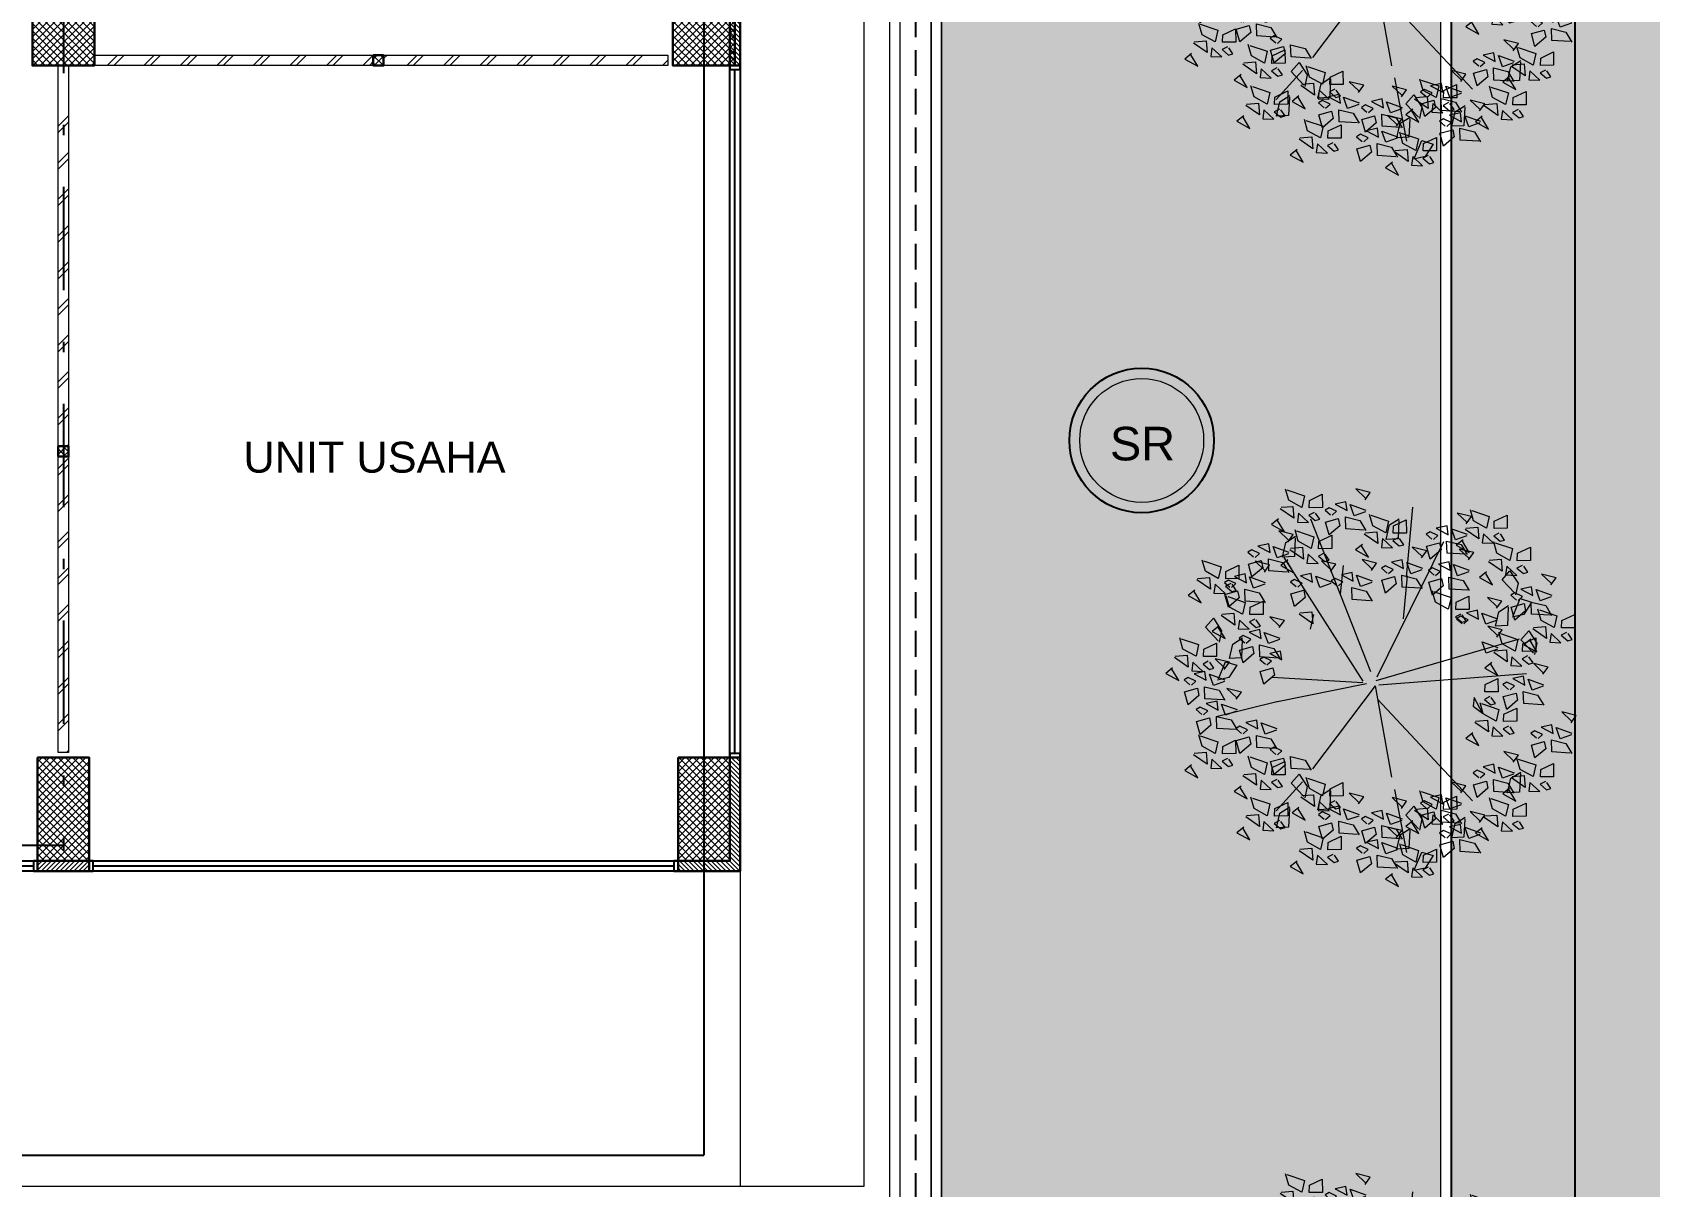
# Model space of a CAD drawing. Header units: inches. Extents: x 0 to 558, y -1 to 295.
# Drawn here: x 373.29 to 388.94, y 173.27 to 184.44 of the extents above; entities that cross this region are included whole.
import ezdxf
from ezdxf.enums import TextEntityAlignment as Align

# ---------------------------------------------------------------- set-up
doc = ezdxf.new("R2010")
doc.units = ezdxf.units.IN
doc.header["$MEASUREMENT"] = 0
doc.linetypes.add('$0$HIDDEN', pattern=[0.375, 0.25, -0.125])
doc.linetypes.add('DASHDOT', pattern=[1, 0.5, -0.25, 0, -0.25])
for name, color, linetype, lineweight in [('ars', 11, 'Continuous', 0), ('ARSIR', 31, 'Continuous', 5), ('ARSIR BETON', 8, 'Continuous', 5), ('DINDING2', 146, 'Continuous', 5), ('KOL', 1, 'Continuous', 30), ('KOLOM', 4, 'Continuous', 9), ('lan', 7, 'Continuous', 15), ('NOT', 7, 'Continuous', 20), ('POHON', 98, 'Continuous', 5), ('RUMPUT', 93, 'Continuous', 0), ('SANITAIR', 15, 'Continuous', 9), ('tem', 5, 'Continuous', 20)]:
    doc.layers.add(name, color=color, linetype=linetype, lineweight=lineweight)
doc.layers.add('as', color=1, linetype='Continuous', plot=False)
doc.layers.add('Kusen', color=30, linetype='Continuous')
doc.layers.add('LANTAI', color=57, linetype='Continuous')
doc.styles.get("Standard").update_dxf_attribs({"font": 'arial.ttf'})
pattern_1 = [(45, (0, -5), (-0.03535534, 0.03535534), []), (135, (0, -5), (-0.03535534, -0.03535534), [])]
pattern_2 = [(86.66969, (37.0798, 226.14725), (-0.5066041, 0.569206), [0.142875, -0.934755]), (41.66969, (37.0798, 226.14725), (-0.5066045, 0.5692064), [0.142875, -0.619125]), (131.66969, (37.0798, 226.14725), (-0.5692064, -0.5066045), [0.142875, -0.619125])]

# ---------------------------------------------------------------- blocks, each defined once
blk = doc.blocks.new('k1')
at = {"layer": 'ars'}
h = blk.add_hatch(dxfattribs=at)
h.set_pattern_fill('_USER', color=256, scale=0.05, angle=45, double=1, pattern_type=0)
h.set_pattern_definition(pattern_1)
h.paths.add_polyline_path([(-0.3, -0.55), (0.3, -0.55), (0.3, 0.55), (-0.3, 0.55)])
at = {"layer": 'KOL'}
blk.add_lwpolyline([(-0.3, -0.55), (0.3, -0.55), (0.3, 0.55), (-0.3, 0.55)], close=True, dxfattribs=at)
blk = doc.blocks.new('k2')
at = {"layer": 'ars'}
h = blk.add_hatch(dxfattribs=at)
h.set_pattern_fill('_USER', color=256, scale=0.05, angle=45, double=1, pattern_type=0)
h.set_pattern_definition(pattern_1)
h.paths.add_polyline_path([(-0.25, -0.5), (0.25, -0.5), (0.25, 0.5), (-0.25, 0.5)])
at = {"layer": 'KOL'}
blk.add_lwpolyline([(-0.25, -0.5), (0.25, -0.5), (0.25, 0.5), (-0.25, 0.5)], close=True, dxfattribs=at)
blk = doc.blocks.new('K 10.10')
at = {"layer": 'ars'}
h = blk.add_hatch(dxfattribs=at)
h.set_pattern_fill('_USER', color=256, scale=0.05, angle=45, double=1, pattern_type=0)
h.set_pattern_definition([(45, (0, 0), (-0.035355339, 0.035355339), []), (135, (0, 0), (-0.035355339, -0.035355339), [])])
h.paths.add_polyline_path([(1560.538, 1380.407), (1560.638, 1380.407), (1560.638, 1380.507), (1560.538, 1380.507)])
at = {"layer": 'KOL'}
blk.add_lwpolyline([(1560.538, 1380.407), (1560.638, 1380.407), (1560.638, 1380.507), (1560.538, 1380.507)], close=True, dxfattribs=at)
blk = doc.blocks.new('DEN-1 BLOK 2')
at = {"layer": 'ars'}
h = blk.add_hatch(dxfattribs=at)
h.set_pattern_fill('ANSI31', color=256, scale=0.25, angle=180, style=0)
h.set_pattern_definition([(315, (87.15, 50.105), (-0.02209709, -0.02209709), [])])
h.paths.add_polyline_path([(87.05, 54.905), (87.15, 54.905), (87.15, 55.905), (87.05, 55.905), (86.55, 55.905), (86.55, 55.805), (87.05, 55.805)])
h.paths.add_polyline_path([(87.05, 50.105), (87.15, 50.105), (87.15, 51.245), (87.05, 51.245)])
h = blk.add_hatch(dxfattribs=at)
h.set_pattern_fill('TEMBOK', color=256, scale=0.25)
h.set_pattern_definition([(45, (74.35, 0.425), (-0.1767767, 0.1767767), []), (45, (74.4125, 0.425), (-0.1767767, 0.1767767), [])])
h.paths.add_polyline_path([(80.9, 50.105), (83.6, 50.105), (83.6, 50.205), (80.9, 50.205)])
h = blk.add_hatch(dxfattribs=at)
h.set_pattern_fill('TEMBOK', color=256, scale=0.25)
h.set_pattern_definition([(45, (77.25, 0.425), (-0.1767767, 0.1767767), []), (45, (77.3125, 0.425), (-0.1767767, 0.1767767), [])])
h.paths.add_polyline_path([(83.7, 50.105), (86.45, 50.105), (86.45, 50.205), (83.7, 50.205)])
h = blk.add_hatch(dxfattribs=at)
h.set_pattern_fill('TEMBOK', color=256, scale=0.25)
h.set_pattern_definition([(45, (6.2, 44.5925), (-0.1767767, 0.1767767), []), (45, (6.2625, 44.5925), (-0.1767767, 0.1767767), [])])
h.paths.add_polyline_path([(80.55, 49.68), (80.65, 49.68), (80.65, 46.417), (80.55, 46.417)])
h = blk.add_hatch(dxfattribs=at)
h.set_pattern_fill('TEMBOK', color=256, scale=0.25)
h.set_pattern_definition([(45, (6.2, 41.63), (-0.1767767, 0.1767767), []), (45, (6.2625, 41.63), (-0.1767767, 0.1767767), [])])
h.paths.add_polyline_path([(80.55, 46.317), (80.65, 46.317), (80.65, 43.455), (80.55, 43.455)])
h = blk.add_hatch(dxfattribs=at)
h.set_pattern_fill('ANSI31', color=256, scale=0.25, angle=180, style=0)
h.set_pattern_definition([(315, (86.8, 0.05), (-0.022097087, -0.022097087), [])])
h.paths.add_polyline_path([(87.15, 43.405), (87.05, 43.405), (87.05, 42.405), (86.55, 42.405), (86.55, 42.305), (87.15, 42.305)])
h = blk.add_hatch(dxfattribs=at)
h.set_pattern_fill('ANSI31', color=256, scale=0.25, angle=180, style=0)
h.set_pattern_definition([(315, (86.8, 0.05), (-0.022097087, -0.022097087), [])])
h.paths.add_polyline_path([(87.15, 43.405), (87.05, 43.405), (87.05, 42.405), (86.55, 42.405), (86.55, 42.305), (87.15, 42.305)])
h = blk.add_hatch(dxfattribs=at)
h.set_pattern_fill('ANSI31', color=256, scale=0.01, style=0)
h.set_pattern_definition([(45, (65.05, 42.305), (-0.02245064, 0.02245064), [])])
h.paths.add_polyline_path([(80.35, 42.305), (80.85, 42.305), (80.85, 42.405), (80.35, 42.405)])
at = {"layer": 'as'}
for p, q in [((86.8, 55.655), (86.8, 39.555)), ((6.2, 42.555), (80.6, 42.555)), ((49.95, 39.555), (86.8, 39.555))]:
    blk.add_line(p, q, dxfattribs=at)
at = {"layer": 'as', "linetype": 'DASHDOT', "ltscale": 2}
blk.add_line((80.6, 55.23), (80.6, 42.505), dxfattribs=at)
at = {"layer": 'as', "linetype": '$0$HIDDEN'}
blk.add_line((88.85, 38.755), (88.85, 55.105), dxfattribs=at)
at = {"layer": 'KOL'}
for points in [[(86.55, 55.905), (87.05, 55.905), (87.15, 55.905), (87.15, 50.105), (87.05, 50.105), (87.05, 55.805), (86.55, 55.805), (86.55, 55.905)], [(87.15, 50.105), (87.05, 50.105)], [(87.15, 50.105), (87.05, 50.105)], [(86.55, 42.305), (87.05, 42.305), (87.15, 42.305), (87.15, 43.405), (87.05, 43.405), (87.05, 42.405), (86.55, 42.405), (86.55, 42.305)], [(86.55, 42.305), (87.05, 42.305), (87.15, 42.305), (87.15, 43.405), (87.05, 43.405), (87.05, 42.405), (86.55, 42.405), (86.55, 42.305)], [(87.15, 43.405), (87.05, 43.405)], [(87.15, 43.405), (87.05, 43.405)]]:
    blk.add_lwpolyline(points, dxfattribs=at)
blk.add_lwpolyline([(80.35, 42.305), (80.85, 42.305), (80.85, 42.405), (80.35, 42.405)], close=True, dxfattribs=at)
at = {"layer": 'Kusen', "color": 4}
blk.add_line((87.1, 43.445), (87.1, 50.065), dxfattribs=at)
blk.add_line((87.1, 43.445), (87.1, 50.065), dxfattribs=at)
at = {"layer": 'Kusen'}
for p, q in [((87.1, 43.405), (87.1, 43.405)), ((87.1, 43.405), (87.1, 43.405)), ((74.69, 42.356), (80.31, 42.356)), ((80.85, 42.356), (80.85, 42.356)), ((80.85, 42.356), (80.85, 42.356)), ((80.89, 42.356), (86.51, 42.356))]:
    blk.add_line(p, q, dxfattribs=at)
for points in [[(87.15, 50.105), (87.15, 43.405), (87.05, 43.405), (87.05, 50.105)], [(87.15, 50.105), (87.15, 43.405), (87.05, 43.405), (87.05, 50.105)], [(80.35, 42.306), (74.65, 42.306), (74.65, 42.406), (80.35, 42.406)], [(86.55, 42.306), (80.85, 42.306), (80.85, 42.406), (86.55, 42.406)]]:
    blk.add_lwpolyline(points, close=True, dxfattribs=at)
for points in [[(87.05, 50.065), (87.15, 50.065), (87.15, 50.105), (87.05, 50.105), (87.05, 50.065)], [(87.05, 50.065), (87.15, 50.065), (87.15, 50.105), (87.05, 50.105), (87.05, 50.065)], [(87.05, 43.405), (87.15, 43.405), (87.15, 43.445), (87.05, 43.445), (87.05, 43.405)], [(87.05, 43.405), (87.15, 43.405), (87.15, 43.445), (87.05, 43.445), (87.05, 43.405)], [(80.31, 42.406), (80.31, 42.306), (80.35, 42.306), (80.35, 42.406), (80.31, 42.406)], [(80.85, 42.406), (80.85, 42.306), (80.89, 42.306), (80.89, 42.406), (80.85, 42.406)], [(86.51, 42.406), (86.51, 42.306), (86.55, 42.306), (86.55, 42.406), (86.51, 42.406)]]:
    blk.add_lwpolyline(points, dxfattribs=at)
at = {"layer": 'lan'}
for p, q in [((88.35, 39.255), (88.35, 55.105)), ((87.15, 42.305), (87.15, 39.255)), ((50.1, 39.255), (88.35, 39.255))]:
    blk.add_line(p, q, dxfattribs=at)
at = {"layer": 'SANITAIR'}
for p, q in [((88.6, 39.005), (88.6, 55.105)), ((88.7, 38.905), (88.7, 55.105)), ((89, 38.605), (89, 55.105)), ((89.1, 38.505), (89.1, 55.105))]:
    blk.add_line(p, q, dxfattribs=at)
at = {"layer": 'tem', "ltscale": 2}
for points in [[(80.55, 50.105), (80.65, 50.105), (80.65, 46.417), (80.55, 46.417)], [(80.55, 46.317), (80.65, 46.317), (80.65, 43.455), (80.55, 43.455)]]:
    blk.add_lwpolyline(points, close=True, dxfattribs=at)
at = {"layer": 'tem'}
for points in [[(80.9, 50.105), (80.9, 50.205), (83.6, 50.205), (83.6, 50.105)], [(83.7, 50.105), (83.7, 50.205), (86.45, 50.205), (86.45, 50.105)]]:
    blk.add_lwpolyline(points, close=True, dxfattribs=at)
at = {"layer": 'KOL', "xscale": -1, "rotation": 180}
for name, p in [('k1', (80.6, 50.655)), ('k1', (86.8, 50.655)), ('k2', (80.6, 42.905)), ('k2', (86.8, 42.905))]:
    blk.add_blockref(name, p, dxfattribs=at)
at = {"layer": 'KOLOM', "extrusion": (0, 0, -1), "xscale": -1, "zscale": -1}
for p, rotation in [((-1644.238, 1430.612), 180), ((1479.988, -1334.089), 359.9999999999999)]:
    blk.add_blockref('K 10.10', p, dxfattribs=dict(at, rotation=rotation))
at = {"layer": 'NOT', "insert": (82.265, 46.463), "char_height": 0.3, "attachment_point": 1}
blk.add_mtext_dynamic_manual_height_columns('\\pi0.077964;UNIT USAHA', width=2.66173, gutter_width=1, heights=[0], dxfattribs=at)
blk = doc.blocks.new('NOT. SR')
for radius in [0.7, 0.6]:
    blk.add_circle((0, 0), radius)
blk.add_text('SR', height=0.3251).set_placement((0.008, -0.193), align=Align.CENTER)
blk = doc.blocks.new('rrety')
for p, q in [((497.8248, 232.6161), (497.8335, 232.64)), ((497.8335, 232.64), (497.8515, 232.6484)), ((497.8506, 232.6457), (497.8452, 232.6146)), ((497.8452, 232.6146), (497.8248, 232.6161)), ((497.8677, 232.6134), (497.8875, 232.619)), ((497.8733, 232.5824), (497.8677, 232.6134)), ((497.8875, 232.619), (497.8874, 232.5936)), ((498.0767, 232.6219), (498.0965, 232.6275)), ((498.0822, 232.5908), (498.0767, 232.6219)), ((498.0965, 232.6275), (498.0964, 232.6021)), ((497.7802, 232.574), (497.8, 232.5795)), ((497.8, 232.5795), (497.7999, 232.5541)), ((497.8574, 232.5587), (497.8572, 232.5786)), ((497.8592, 232.5767), (497.8853, 232.5589)), ((497.8874, 232.5936), (497.8733, 232.5795)), ((498.0146, 232.5768), (498.0343, 232.5823)), ((498.0201, 232.5457), (498.0146, 232.5768)), ((498.0343, 232.5823), (498.0342, 232.5569)), ((498.0964, 232.6021), (498.0822, 232.588)), ((497.7857, 232.5429), (497.7802, 232.574)), ((497.7999, 232.5541), (497.7857, 232.54)), ((497.8755, 232.5409), (497.8574, 232.5587)), ((497.8853, 232.5589), (497.8755, 232.5409)), ((498.0342, 232.5569), (498.0201, 232.5429)), ((498.0607, 232.5474), (498.0605, 232.5674)), ((498.0788, 232.5296), (498.0607, 232.5474)), ((498.0625, 232.5654), (498.0886, 232.5477)), ((498.0886, 232.5477), (498.0788, 232.5296)), ((497.704, 232.4781), (497.7237, 232.4836)), ((497.7095, 232.447), (497.704, 232.4781)), ((497.7237, 232.4836), (497.7236, 232.4582)), ((497.7236, 232.4582), (497.7095, 232.4442)), ((498.2229, 232.3707), (498.2316, 232.3946)), ((498.2316, 232.3946), (498.2497, 232.403)), ((498.2487, 232.4004), (498.2434, 232.3693)), ((498.2179, 232.3568), (498.2376, 232.3624)), ((498.2234, 232.3257), (498.2179, 232.3568)), ((498.2434, 232.3693), (498.2229, 232.3707)), ((498.2376, 232.3624), (498.2375, 232.337)), ((498.2375, 232.337), (498.2234, 232.3229)), ((498.2611, 232.319), (498.2609, 232.3389)), ((498.263, 232.337), (498.2891, 232.3192)), ((498.2793, 232.3012), (498.2611, 232.319)), ((498.2891, 232.3192), (498.2793, 232.3012)), ((498.1134, 232.2834), (498.1133, 232.258)), ((497.7303, 232.2231), (497.7301, 232.243)), ((497.7484, 232.2053), (497.7303, 232.2231)), ((497.7321, 232.2411), (497.7582, 232.2233)), ((497.7582, 232.2233), (497.7484, 232.2053)), ((497.7629, 232.1803), (497.7809, 232.1887)), ((497.7859, 232.2045), (497.8056, 232.2101)), ((497.7914, 232.1734), (497.7859, 232.2045)), ((497.8056, 232.2101), (497.8055, 232.1847)), ((497.7542, 232.1564), (497.7629, 232.1803)), ((497.78, 232.1861), (497.7747, 232.1549)), ((497.8055, 232.1847), (497.7914, 232.1706)), ((498.1671, 232.1678), (498.1868, 232.1734)), ((498.1726, 232.1368), (498.1671, 232.1678)), ((498.1868, 232.1734), (498.1867, 232.148)), ((497.7747, 232.1549), (497.7542, 232.1564)), ((497.7839, 232.13), (497.7837, 232.15)), ((497.7858, 232.148), (497.8119, 232.1303)), ((498.1867, 232.148), (498.1726, 232.1339)), ((497.8021, 232.1122), (497.7839, 232.13)), ((497.8119, 232.1303), (497.8021, 232.1122)), ((498.0005, 232.1002), (498.0202, 232.1057)), ((498.0202, 232.1057), (498.0201, 232.0803)), ((498.006, 232.0691), (498.0005, 232.1002)), ((498.0201, 232.0803), (498.006, 232.0663))]:
    blk.add_line(p, q)
for points in [[(498.0497, 232.6755), (498.0591, 232.6874), (498.0347, 232.6946), (498.0505, 232.6782)], [(497.8543, 232.6442), (497.8529, 232.6594), (497.8343, 232.6561), (497.8543, 232.6442)], [(497.8859, 232.6614), (497.8953, 232.6733), (497.8709, 232.6805), (497.8867, 232.6641)], [(497.9248, 232.6527), (497.9394, 232.672), (497.9502, 232.652), (497.9301, 232.6412), (497.9248, 232.6527)], [(497.9924, 232.6512), (498.0003, 232.6577), (497.9875, 232.6645), (497.9805, 232.6606), (497.9897, 232.652)], [(498.0181, 232.6583), (498.0167, 232.6735), (497.998, 232.6702), (498.0181, 232.6583)], [(498.0495, 232.6549), (498.03, 232.6489), (498.024, 232.6684), (498.0503, 232.6576)], [(498.1513, 232.6388), (498.1607, 232.6507), (498.1364, 232.6579), (498.1521, 232.6415)], [(497.8409, 232.6188), (497.8218, 232.6039), (497.8165, 232.626), (497.8387, 232.6312), (497.8409, 232.6188)], [(497.8287, 232.6371), (497.8365, 232.6436), (497.8237, 232.6504), (497.8167, 232.6465), (497.826, 232.6379)], [(497.8823, 232.6095), (497.8509, 232.6129), (497.8511, 232.6334), (497.8755, 232.6262), (497.885, 232.6087)], [(497.8857, 232.6408), (497.8663, 232.6348), (497.8602, 232.6543), (497.8865, 232.6435)], [(497.8824, 232.651), (497.9136, 232.6558), (497.9187, 232.6359), (497.8933, 232.6366), (497.8796, 232.6511)], [(497.8872, 232.6198), (497.9044, 232.6306), (497.9153, 232.6134), (497.8871, 232.617)], [(497.9414, 232.6381), (497.9355, 232.6298), (497.9495, 232.6266), (497.9553, 232.6321), (497.9442, 232.638)], [(498.0047, 232.6329), (497.9855, 232.618), (497.9803, 232.6401), (498.0025, 232.6453), (498.0047, 232.6329)], [(498.0461, 232.6236), (498.0147, 232.627), (498.0149, 232.6475), (498.0393, 232.6403), (498.0488, 232.6228)], [(498.1198, 232.6217), (498.1183, 232.6368), (498.0997, 232.6335), (498.1198, 232.6217)], [(498.1511, 232.6183), (498.1317, 232.6123), (498.1257, 232.6317), (498.1519, 232.621)], [(497.7921, 232.5963), (497.8067, 232.6156), (497.8175, 232.5956), (497.7974, 232.5848), (497.7921, 232.5963)], [(497.9135, 232.52), (497.8706, 232.621)], [(497.8852, 232.6002), (497.9164, 232.605), (497.9215, 232.5851), (497.8961, 232.5858), (497.8824, 232.6003)], [(497.9184, 232.6246), (497.9237, 232.6104), (497.9408, 232.6184), (497.9184, 232.6246)], [(497.9276, 232.6019), (497.9423, 232.6212), (497.953, 232.6012), (497.933, 232.5905), (497.9276, 232.6019)], [(497.9586, 232.6087), (497.9898, 232.6135), (497.9949, 232.5936), (497.9695, 232.5943), (497.9558, 232.6088)], [(498.001, 232.6104), (498.0157, 232.6297), (498.0264, 232.6097), (498.0064, 232.5989), (498.001, 232.6104)], [(498.0666, 232.5852), (498.076, 232.5971), (498.0517, 232.6044), (498.0674, 232.5879)], [(498.1063, 232.5962), (498.0872, 232.5813), (498.082, 232.6035), (498.1041, 232.6087), (498.1063, 232.5962)], [(498.0941, 232.6146), (498.1019, 232.6211), (498.0892, 232.6278), (498.0822, 232.624), (498.0914, 232.6154)], [(498.1477, 232.5869), (498.1164, 232.5903), (498.1165, 232.6109), (498.1409, 232.6037), (498.1505, 232.5861)], [(497.7497, 232.5946), (497.7809, 232.5994), (497.786, 232.5795), (497.7606, 232.5802), (497.7468, 232.5947)], [(497.8086, 232.5817), (497.8028, 232.5734), (497.8168, 232.5702), (497.8226, 232.5757), (497.8115, 232.5816)], [(497.8718, 232.5655), (497.8812, 232.5774), (497.8568, 232.5846), (497.8726, 232.5682)], [(497.8923, 232.5999), (497.8863, 232.586), (497.9117, 232.5853), (497.8922, 232.5971)], [(497.89, 232.5691), (497.9073, 232.5799), (497.9181, 232.5627), (497.8899, 232.5662)], [(497.9442, 232.5873), (497.9383, 232.579), (497.9523, 232.5758), (497.9581, 232.5813), (497.947, 232.5873)], [(497.9634, 232.5775), (497.9807, 232.5883), (497.9915, 232.5711), (497.9634, 232.5747)], [(497.9946, 232.5823), (497.9999, 232.5681), (498.0171, 232.5761), (497.9946, 232.5823)], [(498.0176, 232.5958), (498.0117, 232.5875), (498.0258, 232.5843), (498.0316, 232.5898), (498.0204, 232.5957)], [(498.035, 232.5681), (498.0336, 232.5832), (498.015, 232.5799), (498.035, 232.5681)], [(498.0664, 232.5647), (498.047, 232.5587), (498.0409, 232.5781), (498.0672, 232.5674)], [(498.0699, 232.5414), (498.1036, 232.5996)], [(498.1711, 232.5711), (498.1805, 232.583), (498.1561, 232.5903), (498.1719, 232.5738)], [(497.7216, 232.5343), (497.7202, 232.5494), (497.7016, 232.5461), (497.7216, 232.5343)], [(497.7532, 232.5514), (497.7626, 232.5633), (497.7382, 232.5705), (497.754, 232.5541)], [(497.7545, 232.5634), (497.7717, 232.5742), (497.7826, 232.557), (497.7544, 232.5606)], [(497.7857, 232.5682), (497.7909, 232.554), (497.8081, 232.562), (497.7857, 232.5682)], [(497.792, 232.5523), (497.8232, 232.5571), (497.8283, 232.5372), (497.8029, 232.5379), (497.7892, 232.5523)], [(497.8145, 232.5412), (497.8224, 232.5478), (497.8096, 232.5545), (497.8026, 232.5507), (497.8118, 232.542)], [(497.8402, 232.5484), (497.8388, 232.5635), (497.8201, 232.5602), (497.8402, 232.5484)], [(497.8344, 232.5539), (497.8491, 232.5733), (497.8598, 232.5533), (497.8398, 232.5425), (497.8344, 232.5539)], [(497.8716, 232.5449), (497.8521, 232.5389), (497.8461, 232.5584), (497.8724, 232.5477)], [(497.8951, 232.5492), (497.8891, 232.5352), (497.9145, 232.5345), (497.8951, 232.5463)], [(497.9212, 232.5739), (497.9265, 232.5596), (497.9436, 232.5676), (497.9212, 232.5739)], [(497.9685, 232.5576), (497.9625, 232.5437), (497.9879, 232.543), (497.9685, 232.5548)], [(498.0216, 232.5427), (498.0025, 232.5277), (497.9973, 232.5499), (498.0194, 232.5551), (498.0216, 232.5427)], [(498.0094, 232.561), (498.0172, 232.5675), (498.0045, 232.5742), (497.9974, 232.5704), (498.0067, 232.5618)], [(498.063, 232.5333), (498.0317, 232.5367), (498.0318, 232.5573), (498.0562, 232.5501), (498.0657, 232.5325)], [(498.1139, 232.5469), (498.1217, 232.5534), (498.1089, 232.5601), (498.1019, 232.5563), (498.1111, 232.5477)], [(498.1395, 232.554), (498.1381, 232.5691), (498.1195, 232.5658), (498.1395, 232.554)], [(498.1709, 232.5506), (498.1515, 232.5446), (498.1454, 232.564), (498.1717, 232.5533)], [(498.2299, 232.5371), (498.2285, 232.5522), (498.2098, 232.5489), (498.2299, 232.5371)], [(498.2613, 232.5337), (498.2418, 232.5277), (498.2358, 232.5471), (498.2621, 232.5364)], [(498.2614, 232.5542), (498.2709, 232.5661), (498.2465, 232.5733), (498.2622, 232.5569)], [(497.7082, 232.5088), (497.6891, 232.4939), (497.6838, 232.516), (497.706, 232.5212), (497.7082, 232.5088)], [(497.6959, 232.5271), (497.7038, 232.5337), (497.691, 232.5404), (497.684, 232.5366), (497.6932, 232.5279)], [(497.7496, 232.4995), (497.7182, 232.5029), (497.7184, 232.5234), (497.7428, 232.5162), (497.7523, 232.4987)], [(497.753, 232.5308), (497.7335, 232.5248), (497.7275, 232.5443), (497.7538, 232.5336)], [(497.7596, 232.5435), (497.7536, 232.5296), (497.779, 232.5289), (497.7595, 232.5407)], [(497.7968, 232.5211), (497.8141, 232.5319), (497.8249, 232.5147), (497.7968, 232.5183)], [(497.8268, 232.5229), (497.8076, 232.508), (497.8024, 232.5301), (497.8246, 232.5353), (497.8268, 232.5229)], [(497.828, 232.5259), (497.8333, 232.5117), (497.8505, 232.5197), (497.828, 232.5259)], [(497.8682, 232.5136), (497.8368, 232.517), (497.837, 232.5375), (497.8614, 232.5303), (497.8709, 232.5128)], [(497.851, 232.5394), (497.8451, 232.5311), (497.8592, 232.5279), (497.865, 232.5334), (497.8538, 232.5393)], [(498.0631, 232.5184), (498.0943, 232.5232), (498.0994, 232.5033), (498.074, 232.504), (498.0603, 232.5185)], [(498.1261, 232.5286), (498.107, 232.5136), (498.1017, 232.5358), (498.1239, 232.541), (498.1261, 232.5286)], [(498.1055, 232.5201), (498.1202, 232.5395), (498.1309, 232.5194), (498.1109, 232.5087), (498.1055, 232.5201)], [(498.1675, 232.5192), (498.1361, 232.5226), (498.1363, 232.5432), (498.1607, 232.536), (498.1702, 232.5184)], [(498.2165, 232.5116), (498.1973, 232.4967), (498.1921, 232.5188), (498.2142, 232.5241), (498.2165, 232.5116)], [(498.2042, 232.53), (498.212, 232.5365), (498.1993, 232.5432), (498.1923, 232.5394), (498.2015, 232.5308)], [(498.2579, 232.5023), (498.2265, 232.5057), (498.2267, 232.5263), (498.251, 232.519), (498.2606, 232.5015)], [(497.7221, 232.4752), (497.7315, 232.4872), (497.7072, 232.4944), (497.7229, 232.4779)], [(497.7582, 232.4834), (497.7728, 232.5028), (497.7836, 232.4828), (497.7635, 232.472), (497.7582, 232.4834)], [(497.9754, 232.3753), (497.7793, 232.51)], [(497.8019, 232.5012), (497.7959, 232.4873), (497.8213, 232.4866), (497.8019, 232.4984)], [(497.9846, 232.3539), (497.9233, 232.5008)], [(497.9846, 232.3539), (498.0582, 232.5161)], [(498.1221, 232.5056), (498.1162, 232.4972), (498.1302, 232.494), (498.136, 232.4995), (498.1249, 232.5055)], [(498.128, 232.4959), (498.1592, 232.5007), (498.1644, 232.4808), (498.139, 232.4815), (498.1252, 232.4959)], [(498.1705, 232.4975), (498.1851, 232.5169), (498.1959, 232.4969), (498.1758, 232.4861), (498.1705, 232.4975)], [(498.2439, 232.4806), (498.2585, 232.5), (498.2693, 232.4799), (498.2492, 232.4692), (498.2439, 232.4806)], [(497.6649, 232.451), (497.6727, 232.4575), (497.66, 232.4642), (497.653, 232.4604), (497.6622, 232.4518)], [(497.6906, 232.4581), (497.6891, 232.4732), (497.6705, 232.4699), (497.6906, 232.4581)], [(497.7219, 232.4547), (497.7025, 232.4487), (497.6965, 232.4681), (497.7227, 232.4574)], [(497.7158, 232.4818), (497.747, 232.4866), (497.7521, 232.4667), (497.7267, 232.4674), (497.713, 232.4818)], [(497.7748, 232.4689), (497.7689, 232.4606), (497.7829, 232.4574), (497.7887, 232.4629), (497.7776, 232.4688)], [(498.1329, 232.4647), (498.1501, 232.4755), (498.1609, 232.4583), (498.1328, 232.4619)], [(498.1403, 232.4159), (498.2384, 232.4649)], [(498.1641, 232.4695), (498.1693, 232.4553), (498.1865, 232.4633), (498.1641, 232.4695)], [(498.187, 232.483), (498.1811, 232.4747), (498.1952, 232.4715), (498.201, 232.477), (498.1898, 232.4829)], [(498.2015, 232.4789), (498.2327, 232.4837), (498.2378, 232.4639), (498.2124, 232.4645), (498.1986, 232.479)], [(498.2604, 232.4661), (498.2546, 232.4578), (498.2686, 232.4546), (498.2744, 232.4601), (498.2633, 232.466)], [(497.6771, 232.4327), (497.658, 232.4177), (497.6528, 232.4399), (497.6749, 232.4451), (497.6771, 232.4327)], [(497.7185, 232.4234), (497.6872, 232.4268), (497.6873, 232.4473), (497.7117, 232.4401), (497.7213, 232.4226)], [(497.7206, 232.4506), (497.7378, 232.4614), (497.7487, 232.4442), (497.7205, 232.4478)], [(497.7518, 232.4554), (497.7571, 232.4412), (497.7742, 232.4492), (497.7518, 232.4554)], [(498.2063, 232.4478), (498.2235, 232.4586), (498.2343, 232.4414), (498.2062, 232.445)], [(498.2325, 232.4338), (498.2637, 232.4386), (498.2688, 232.4187), (498.2434, 232.4194), (498.2297, 232.4339)], [(498.2375, 232.4526), (498.2427, 232.4383), (498.2599, 232.4463), (498.2375, 232.4526)], [(498.2749, 232.4355), (498.2896, 232.4549), (498.3003, 232.4348), (498.2803, 232.4241), (498.2749, 232.4355)], [(497.6763, 232.396), (497.691, 232.4154), (497.7017, 232.3953), (497.6817, 232.3846), (497.6763, 232.396)], [(497.7257, 232.4307), (497.7197, 232.4168), (497.7451, 232.4161), (497.7256, 232.4279)], [(497.804, 232.3963), (497.8134, 232.4082), (497.7891, 232.4154), (497.8048, 232.399)], [(497.9999, 232.3539), (498.144, 232.4182)], [(498.2114, 232.4279), (498.2054, 232.414), (498.2308, 232.4133), (498.2113, 232.4251)], [(498.2373, 232.4027), (498.2546, 232.4135), (498.2654, 232.3963), (498.2373, 232.3998)], [(498.2915, 232.4209), (498.2856, 232.4126), (498.2997, 232.4094), (498.3055, 232.4149), (498.2943, 232.4209)], [(498.3292, 232.3991), (498.3386, 232.411), (498.3143, 232.4182), (498.33, 232.4018)], [(497.6339, 232.3943), (497.6651, 232.3991), (497.6702, 232.3793), (497.6448, 232.3799), (497.6311, 232.3944)], [(497.6929, 232.3815), (497.687, 232.3732), (497.701, 232.37), (497.7068, 232.3754), (497.6957, 232.3814)], [(497.7468, 232.372), (497.7546, 232.3785), (497.7419, 232.3853), (497.7348, 232.3814), (497.7441, 232.3728)], [(497.7724, 232.3791), (497.771, 232.3943), (497.7524, 232.391), (497.7724, 232.3791)], [(497.8038, 232.3757), (497.7844, 232.3697), (497.7783, 232.3892), (497.8046, 232.3784)], [(498.1563, 232.3735), (498.171, 232.3928), (498.1817, 232.3728), (498.1617, 232.362), (498.1563, 232.3735)], [(498.2424, 232.3828), (498.2364, 232.3688), (498.2618, 232.3681), (498.2424, 232.38)], [(498.272, 232.3749), (498.2798, 232.3814), (498.2671, 232.3881), (498.26, 232.3843), (498.2693, 232.3757)], [(498.2685, 232.4075), (498.2738, 232.3932), (498.291, 232.4012), (498.2685, 232.4075)], [(498.2976, 232.382), (498.2962, 232.3971), (498.2776, 232.3938), (498.2976, 232.382)], [(498.329, 232.3786), (498.3096, 232.3725), (498.3036, 232.392), (498.3298, 232.3813)], [(497.6387, 232.3632), (497.6559, 232.374), (497.6668, 232.3568), (497.6386, 232.3604)], [(497.6699, 232.368), (497.6752, 232.3537), (497.6923, 232.3617), (497.6699, 232.368)], [(497.759, 232.3537), (497.7399, 232.3388), (497.7347, 232.3609), (497.7568, 232.3661), (497.759, 232.3537)], [(497.8004, 232.3444), (497.769, 232.3478), (497.7692, 232.3683), (497.7936, 232.3611), (497.8031, 232.3436)], [(497.8148, 232.3368), (497.8134, 232.352), (497.7949, 232.3598), (497.8148, 232.3368)], [(498.0061, 232.3539), (498.1593, 232.3784)], [(498.1729, 232.3589), (498.167, 232.3506), (498.1811, 232.3474), (498.1869, 232.3529), (498.1757, 232.3588)], [(498.1987, 232.3453), (498.2133, 232.3646), (498.2241, 232.3446), (498.204, 232.3338), (498.1987, 232.3453)], [(498.2842, 232.3565), (498.2651, 232.3416), (498.2599, 232.3637), (498.282, 232.3689), (498.2842, 232.3565)], [(498.3256, 232.3472), (498.2943, 232.3506), (498.2944, 232.3711), (498.3188, 232.3639), (498.3283, 232.3464)], [(497.6438, 232.3433), (497.6378, 232.3293), (497.6632, 232.3287), (497.6437, 232.3405)], [(497.6988, 232.3238), (497.73, 232.3286), (497.7352, 232.3088), (497.7098, 232.3094), (497.696, 232.3239)], [(497.9785, 232.3508), (497.7363, 232.2773)], [(497.7413, 232.3255), (497.7559, 232.3449), (497.7667, 232.3248), (497.7466, 232.3141), (497.7413, 232.3255)], [(497.9846, 232.3447), (497.7609, 232.2222)], [(497.7891, 232.3297), (497.7969, 232.3362), (497.7842, 232.3429), (497.7772, 232.3391), (497.7864, 232.3305)], [(497.9846, 232.3386), (497.9233, 232.0875)], [(497.9969, 232.3324), (498.1532, 232.0998)], [(498.0061, 232.3508), (498.1838, 232.1733)], [(498.1499, 232.3454), (498.1552, 232.3312), (498.1724, 232.3392), (498.1499, 232.3454)], [(498.1563, 232.3436), (498.1875, 232.3484), (498.1926, 232.3285), (498.1672, 232.3292), (498.1535, 232.3437)], [(498.2153, 232.3307), (498.2094, 232.3224), (498.2234, 232.3192), (498.2292, 232.3247), (498.2181, 232.3306)], [(498.2671, 232.3117), (498.2765, 232.3236), (498.2521, 232.3308), (498.2679, 232.3144)], [(497.7037, 232.2927), (497.7209, 232.3035), (497.7317, 232.2863), (497.7036, 232.2899)], [(497.7578, 232.311), (497.7519, 232.3027), (497.766, 232.2995), (497.7718, 232.3049), (497.7606, 232.3109)], [(497.8014, 232.3114), (497.7822, 232.2965), (497.777, 232.3186), (497.7992, 232.3238), (497.8014, 232.3114)], [(498.1611, 232.3124), (498.1783, 232.3232), (498.1892, 232.306), (498.161, 232.3096)], [(498.1923, 232.3172), (498.1976, 232.303), (498.2147, 232.311), (498.1923, 232.3172)], [(498.2099, 232.2874), (498.2177, 232.2939), (498.2049, 232.3006), (498.1979, 232.2968), (498.2072, 232.2882)], [(498.2355, 232.2945), (498.2341, 232.3097), (498.2155, 232.3064), (498.2355, 232.2945)], [(498.2669, 232.2911), (498.2475, 232.2851), (498.2414, 232.3046), (498.2677, 232.2938)], [(497.7088, 232.2728), (497.7027, 232.2588), (497.7281, 232.2582), (497.7087, 232.27)], [(497.7349, 232.2975), (497.7401, 232.2832), (497.7573, 232.2912), (497.7349, 232.2975)], [(497.7984, 232.2722), (497.8078, 232.2841), (497.7834, 232.2913), (497.7992, 232.2749)], [(498.137, 232.2601), (498.1176, 232.2541), (498.1115, 232.2735), (498.1378, 232.2628)], [(498.1662, 232.2925), (498.1602, 232.2786), (498.1856, 232.2779), (498.1661, 232.2897)], [(498.2221, 232.2691), (498.203, 232.2542), (498.1977, 232.2763), (498.2199, 232.2815), (498.2221, 232.2691)], [(498.2635, 232.2598), (498.2321, 232.2632), (498.2323, 232.2837), (498.2567, 232.2765), (498.2662, 232.259)], [(498.2439, 232.2578), (498.2585, 232.2772), (498.2693, 232.2571), (498.2492, 232.2464), (498.2439, 232.2578)], [(498.3207, 232.2609), (498.3302, 232.2728), (498.3058, 232.28), (498.3215, 232.2636)], [(497.7411, 232.2479), (497.7489, 232.2545), (497.7362, 232.2612), (497.7292, 232.2574), (497.7384, 232.2487)], [(497.7668, 232.2551), (497.7654, 232.2702), (497.7467, 232.2669), (497.7668, 232.2551)], [(497.7948, 232.2203), (497.7634, 232.2237), (497.7636, 232.2442), (497.788, 232.237), (497.7975, 232.2195)], [(497.7982, 232.2516), (497.7787, 232.2456), (497.7727, 232.2651), (497.799, 232.2544)], [(497.794, 232.2476), (497.8112, 232.2584), (497.8221, 232.2412), (497.7939, 232.2447)], [(498.1338, 232.2324), (498.1484, 232.2518), (498.1592, 232.2318), (498.1391, 232.221), (498.1338, 232.2324)], [(498.2015, 232.2562), (498.2327, 232.261), (498.2378, 232.2411), (498.2124, 232.2418), (498.1986, 232.2562)], [(498.2635, 232.2367), (498.2713, 232.2432), (498.2586, 232.2499), (498.2516, 232.2461), (498.2608, 232.2375)], [(498.2604, 232.2433), (498.2546, 232.235), (498.2686, 232.2318), (498.2744, 232.2373), (498.2633, 232.2432)], [(498.2892, 232.2438), (498.2878, 232.2589), (498.2691, 232.2556), (498.2892, 232.2438)], [(498.3206, 232.2404), (498.3011, 232.2344), (498.2951, 232.2538), (498.3214, 232.2431)], [(497.7103, 232.2015), (497.7089, 232.2166), (497.6903, 232.2133), (497.7103, 232.2015)], [(497.7419, 232.2186), (497.7513, 232.2305), (497.7269, 232.2377), (497.7427, 232.2213)], [(497.7534, 232.2296), (497.7342, 232.2147), (497.729, 232.2368), (497.7512, 232.242), (497.7534, 232.2296)], [(497.7991, 232.2277), (497.7931, 232.2137), (497.8185, 232.213), (497.799, 232.2248)], [(497.8595, 232.2179), (497.8536, 232.2096), (497.8676, 232.2064), (497.8734, 232.2119), (497.8623, 232.2178)], [(497.8682, 232.2028), (497.876, 232.2093), (497.8633, 232.216), (497.8563, 232.2122), (497.8655, 232.2036)], [(497.9718, 232.1588), (497.9626, 232.2322)], [(498.0236, 232.2138), (498.0548, 232.2186), (498.0599, 232.1988), (498.0345, 232.1994), (498.0207, 232.2139)], [(498.1503, 232.2179), (498.1444, 232.2096), (498.1585, 232.2064), (498.1643, 232.2119), (498.1531, 232.2178)], [(498.2063, 232.225), (498.2235, 232.2358), (498.2343, 232.2186), (498.2062, 232.2222)], [(498.2156, 232.1986), (498.2303, 232.218), (498.241, 232.1979), (498.221, 232.1872), (498.2156, 232.1986)], [(498.2375, 232.2298), (498.2427, 232.2155), (498.2599, 232.2235), (498.2375, 232.2298)], [(498.2758, 232.2183), (498.2566, 232.2034), (498.2514, 232.2255), (498.2735, 232.2308), (498.2758, 232.2183)], [(498.3172, 232.209), (498.2858, 232.2124), (498.286, 232.233), (498.3103, 232.2257), (498.3199, 232.2082)], [(497.6969, 232.176), (497.6778, 232.1611), (497.6725, 232.1832), (497.6947, 232.1884), (497.6969, 232.176)], [(497.6847, 232.1944), (497.6925, 232.2009), (497.6797, 232.2076), (497.6727, 232.2038), (497.6819, 232.1952)], [(497.7383, 232.1667), (497.7069, 232.1701), (497.7071, 232.1907), (497.7315, 232.1834), (497.741, 232.1659)], [(497.7417, 232.1981), (497.7223, 232.1921), (497.7162, 232.2115), (497.7425, 232.2008)], [(497.761, 232.1732), (497.7757, 232.1926), (497.7864, 232.1725), (497.7664, 232.1618), (497.761, 232.1732)], [(497.8053, 232.1996), (497.8225, 232.2104), (497.8334, 232.1932), (497.8052, 232.1968)], [(497.8365, 232.2044), (497.8418, 232.1902), (497.8589, 232.1982), (497.8365, 232.2044)], [(497.8804, 232.1845), (497.8613, 232.1696), (497.8561, 232.1917), (497.8782, 232.1969), (497.8804, 232.1845)], [(497.9219, 232.1752), (497.8905, 232.1786), (497.8907, 232.1991), (497.915, 232.1919), (497.9246, 232.1744)], [(497.9869, 232.176), (498.0016, 232.1954), (498.0123, 232.1754), (497.9923, 232.1646), (497.9869, 232.176)], [(498.0284, 232.1827), (498.0456, 232.1935), (498.0564, 232.1763), (498.0283, 232.1799)], [(498.076, 232.2139), (498.0821, 232.1649)], [(498.0825, 232.201), (498.0767, 232.1927), (498.0907, 232.1895), (498.0965, 232.195), (498.0854, 232.2009)], [(498.0961, 232.1996), (498.1134, 232.2104), (498.1242, 232.1932), (498.0961, 232.1968)], [(498.1273, 232.2044), (498.1326, 232.1902), (498.1498, 232.1982), (498.1273, 232.2044)], [(498.1767, 232.1763), (498.1862, 232.1882), (498.1618, 232.1954), (498.1775, 232.179)], [(498.1732, 232.1969), (498.2044, 232.2017), (498.2095, 232.1818), (498.1841, 232.1825), (498.1704, 232.197)], [(498.2114, 232.2051), (498.2054, 232.1912), (498.2308, 232.1905), (498.2113, 232.2023)], [(497.7186, 232.1715), (497.7498, 232.1763), (497.7549, 232.1565), (497.7295, 232.1571), (497.7158, 232.1716)], [(497.8104, 232.1797), (497.8044, 232.1658), (497.8298, 232.1651), (497.8103, 232.1769)], [(497.8654, 232.1603), (497.8966, 232.1651), (497.9018, 232.1452), (497.8764, 232.1459), (497.8626, 232.1603)], [(497.9079, 232.1619), (497.9225, 232.1813), (497.9333, 232.1613), (497.9132, 232.1505), (497.9079, 232.1619)], [(497.9445, 232.1744), (497.9757, 232.1792), (497.9808, 232.1593), (497.9554, 232.16), (497.9417, 232.1744)], [(497.9723, 232.161), (497.9877, 232.0416)], [(498.0035, 232.1615), (497.9976, 232.1532), (498.0116, 232.15), (498.0174, 232.1555), (498.0063, 232.1614)], [(498.0335, 232.1628), (498.0275, 232.1489), (498.0529, 232.1482), (498.0334, 232.16)], [(498.0596, 232.1875), (498.0648, 232.1732), (498.082, 232.1812), (498.0596, 232.1875)], [(498.1013, 232.1797), (498.0952, 232.1658), (498.1206, 232.1651), (498.1012, 232.1769)], [(498.1195, 232.1521), (498.1273, 232.1586), (498.1146, 232.1653), (498.1076, 232.1615), (498.1168, 232.1529)], [(498.1452, 232.1592), (498.1437, 232.1743), (498.1251, 232.171), (498.1452, 232.1592)], [(498.1765, 232.1558), (498.1571, 232.1498), (498.1511, 232.1692), (498.1773, 232.1585)], [(498.178, 232.1658), (498.1953, 232.1766), (498.2061, 232.1594), (498.178, 232.1629)], [(498.2092, 232.1706), (498.2145, 232.1563), (498.2317, 232.1643), (498.2092, 232.1706)], [(498.2322, 232.1841), (498.2263, 232.1757), (498.2404, 232.1725), (498.2462, 232.178), (498.235, 232.184)], [(497.7234, 232.1404), (497.7407, 232.1512), (497.7515, 232.134), (497.7233, 232.1376)], [(497.7546, 232.1452), (497.7599, 232.1309), (497.777, 232.1389), (497.7546, 232.1452)], [(497.7776, 232.1587), (497.7717, 232.1504), (497.7857, 232.1472), (497.7915, 232.1527), (497.7804, 232.1586)], [(497.8407, 232.1227), (497.8501, 232.1346), (497.8258, 232.1418), (497.8415, 232.1254)], [(497.8702, 232.1291), (497.8875, 232.1399), (497.8983, 232.1227), (497.8702, 232.1263)], [(497.9015, 232.1339), (497.9067, 232.1197), (497.9239, 232.1277), (497.9015, 232.1339)], [(497.9244, 232.1474), (497.9185, 232.1391), (497.9326, 232.1359), (497.9384, 232.1414), (497.9272, 232.1473)], [(497.9493, 232.1432), (497.9666, 232.154), (497.9774, 232.1368), (497.9492, 232.1404)], [(497.9805, 232.148), (497.9858, 232.1338), (498.0029, 232.1418), (497.9805, 232.148)], [(498.0581, 232.1227), (498.0676, 232.1346), (498.0432, 232.1418), (498.0589, 232.1254)], [(498.1317, 232.1337), (498.1126, 232.1188), (498.1074, 232.1409), (498.1295, 232.1461), (498.1317, 232.1337)], [(498.1732, 232.1244), (498.1418, 232.1278), (498.142, 232.1484), (498.1663, 232.1411), (498.1759, 232.1236)], [(498.1831, 232.1459), (498.1771, 232.1319), (498.2025, 232.1312), (498.1831, 232.1431)], [(497.7285, 232.1205), (497.7225, 232.1066), (497.7479, 232.1059), (497.7285, 232.1177)], [(497.7835, 232.0985), (497.7913, 232.105), (497.7786, 232.1117), (497.7715, 232.1079), (497.7808, 232.0993)], [(497.8091, 232.1056), (497.8077, 232.1207), (497.7891, 232.1174), (497.8091, 232.1056)], [(497.8405, 232.1022), (497.8211, 232.0962), (497.8151, 232.1156), (497.8413, 232.1049)], [(497.8754, 232.1092), (497.8693, 232.0953), (497.8947, 232.0946), (497.8753, 232.1064)], [(497.8824, 232.101), (497.9136, 232.1058), (497.9187, 232.086), (497.8933, 232.0866), (497.8796, 232.1011)], [(497.9248, 232.1027), (497.9394, 232.1221), (497.9502, 232.102), (497.9301, 232.0913), (497.9248, 232.1027)], [(497.9544, 232.1233), (497.9484, 232.1094), (497.9738, 232.1087), (497.9543, 232.1205)], [(498.0009, 232.0985), (498.0087, 232.105), (497.996, 232.1117), (497.989, 232.1079), (497.9982, 232.0993)], [(498.0266, 232.1056), (498.0252, 232.1207), (498.0065, 232.1174), (498.0266, 232.1056)], [(498.058, 232.1022), (498.0385, 232.0962), (498.0325, 232.1156), (498.0588, 232.1049)], [(498.1027, 232.0999), (498.1173, 232.1193), (498.1281, 232.0992), (498.108, 232.0885), (498.1027, 232.0999)], [(498.1762, 232.0943), (498.1748, 232.1094), (498.1562, 232.1061), (498.1762, 232.0943)], [(498.2078, 232.1114), (498.2172, 232.1233), (498.1928, 232.1306), (498.2086, 232.1141)], [(497.7957, 232.0801), (497.7766, 232.0652), (497.7714, 232.0874), (497.7935, 232.0926), (497.7957, 232.0801)], [(497.8371, 232.0708), (497.8058, 232.0742), (497.8059, 232.0948), (497.8303, 232.0876), (497.8398, 232.07)], [(497.8915, 232.0776), (497.901, 232.0895), (497.8766, 232.0967), (497.8923, 232.0803)], [(497.8872, 232.0699), (497.9044, 232.0807), (497.9153, 232.0635), (497.8871, 232.0671)], [(497.9414, 232.0882), (497.9355, 232.0799), (497.9495, 232.0767), (497.9553, 232.0821), (497.9442, 232.0881)], [(498.0132, 232.0801), (497.994, 232.0652), (497.9888, 232.0874), (498.0109, 232.0926), (498.0132, 232.0801)], [(498.0546, 232.0708), (498.0232, 232.0742), (498.0234, 232.0948), (498.0477, 232.0876), (498.0573, 232.07)], [(498.0603, 232.0982), (498.0915, 232.103), (498.0966, 232.0831), (498.0712, 232.0838), (498.0575, 232.0983)], [(498.0651, 232.0671), (498.0823, 232.0779), (498.0932, 232.0607), (498.065, 232.0642)], [(498.1192, 232.0853), (498.1134, 232.077), (498.1274, 232.0738), (498.1332, 232.0793), (498.1221, 232.0853)], [(498.1628, 232.0689), (498.1437, 232.0539), (498.1384, 232.0761), (498.1606, 232.0813), (498.1628, 232.0689)], [(498.1506, 232.0872), (498.1584, 232.0937), (498.1456, 232.1004), (498.1386, 232.0966), (498.1479, 232.088)], [(498.2042, 232.0595), (498.1728, 232.063), (498.173, 232.0835), (498.1974, 232.0763), (498.2069, 232.0587)], [(498.2076, 232.0909), (498.1882, 232.0849), (498.1821, 232.1043), (498.2084, 232.0936)], [(497.8343, 232.0533), (497.8421, 232.0599), (497.8294, 232.0666), (497.8224, 232.0628), (497.8316, 232.0542)], [(497.86, 232.0605), (497.8586, 232.0756), (497.8399, 232.0723), (497.86, 232.0605)], [(497.888, 232.0257), (497.8566, 232.0291), (497.8568, 232.0496), (497.8811, 232.0424), (497.8907, 232.0249)], [(497.8914, 232.0571), (497.8719, 232.051), (497.8659, 232.0705), (497.8922, 232.0598)], [(497.8923, 232.05), (497.8863, 232.036), (497.9117, 232.0354), (497.8922, 232.0472)], [(497.9184, 232.0747), (497.9237, 232.0604), (497.9408, 232.0684), (497.9184, 232.0747)], [(498.0963, 232.0719), (498.1015, 232.0576), (498.1187, 232.0656), (498.0963, 232.0719)], [(497.8466, 232.035), (497.8274, 232.0201), (497.8222, 232.0422), (497.8443, 232.0474), (497.8466, 232.035)], [(498.0702, 232.0472), (498.0642, 232.0332), (498.0896, 232.0325), (498.0701, 232.0444)]]:
    blk.add_lwpolyline(points)

msp = doc.modelspace()

# ---------------------------------------------------------------- hatches: boundary and pattern name
at = {"layer": 'ARSIR'}
h = msp.add_hatch(dxfattribs=at)
h.set_pattern_fill('AR-HBONE', color=256, scale=0.004, style=0)
h.set_pattern_definition([(45, (97.41734, -7.36865), (6e-17, 0.5747364), [1.2192, -0.4064]), (135, (97.7047, -7.0813), (6e-17, 0.5747364), [1.2192, -0.4064])])
edge = h.paths.add_edge_path()
edge.add_line((387.02, 163.1715), (388.22, 163.1715))
edge.add_line((388.22, 163.1715), (388.22, 186.8365))
edge.add_arc((380.07, 186.8365), 8.15, 0, 90)
edge.add_line((380.07, 194.9865), (340.1822, 194.9865))
edge.add_line((340.1822, 194.9865), (340.1822, 193.7865))
edge.add_line((340.1822, 193.7865), (380.07, 193.7865))
edge.add_arc((380.07, 186.8365), 6.95, 0, 90, ccw=False)
edge.add_line((387.02, 186.8365), (387.02, 163.1715))
at = {"layer": 'ARSIR BETON'}
h = msp.add_hatch(dxfattribs=at)
h.set_pattern_fill('AR-HBONE', color=256, scale=0.004, style=0)
h.set_pattern_definition([(45, (37.0798, 226.14725), (6e-17, 0.5747364), [1.2192, -0.4064]), (135, (37.36716, 226.4346), (6e-17, 0.5747364), [1.2192, -0.4064])])
edge = h.paths.add_edge_path()
edge.add_arc((191.2828, 190.0679), 14, 90, 180)
edge.add_line((177.2828, 190.0679), (177.2828, 133.2715))
edge.add_arc((191.2827, 133.2715), 14, 179.99992, 263.11919)
edge.add_line((189.6055, 119.3724), (189.6055, 112.3227))
edge.add_line((189.6055, 112.3227), (189.7055, 112.3227))
edge.add_line((189.7055, 112.3227), (189.7055, 112.2227))
edge.add_line((189.7055, 112.2227), (201.7055, 112.2227))
edge.add_line((201.7055, 112.2227), (201.7055, 119.2715))
edge.add_line((201.7055, 119.2715), (380.22, 119.2715))
edge.add_arc((380.22, 133.2715), 14, 270, 360)
edge.add_line((394.22, 133.2715), (394.22, 186.8365))
edge.add_arc((380.07, 186.8365), 14.15, 0.00002, 89.99998)
edge.add_line((380.07, 200.9865), (288.3873, 200.9865))
edge.add_arc((288.3873, 203.9865), 3, 180, 270, ccw=False)
edge.add_line((285.3873, 203.9865), (285.3986, 204.9823))
edge.add_line((285.3986, 204.9823), (271.3873, 205.1475))
edge.add_line((271.3873, 205.1475), (271.3873, 204.9086))
edge.add_arc((270.5466, 204.9086), 0.8408, 270, 359.99999, ccw=False)
edge.add_line((270.5466, 204.0679), (191.2828, 204.0679))
edge = h.paths.add_edge_path()
edge.add_line((191.2672, 197.9562), (265.7566, 197.9585))
edge.add_arc((265.7568, 189.203), 8.7555, 41.343, 90.00169, ccw=False)
edge.add_line((272.3302, 194.9865), (332.5823, 194.9865))
edge.add_line((332.5823, 194.9865), (332.5823, 191.8715))
edge.add_line((332.5823, 191.8715), (340.1822, 191.8715))
edge.add_line((340.1822, 191.8715), (340.1822, 194.9865))
edge.add_line((340.1822, 194.9865), (380.07, 194.9865))
edge.add_arc((380.07, 186.8365), 8.15, 0, 90, ccw=False)
edge.add_line((388.22, 186.8365), (388.22, 163.1715))
edge.add_line((388.22, 163.1715), (388.22, 157.7117))
edge.add_line((388.22, 157.7117), (388.22, 133.2715))
edge.add_arc((380.22, 133.2715), 8, -90, 0, ccw=False)
edge.add_line((380.22, 125.2715), (191.2828, 125.2715))
edge.add_arc((191.185, 133.1732), 7.9023, 180.12317, 270.70845, ccw=False)
edge.add_line((183.2828, 133.1562), (183.2675, 189.9541))
edge.add_arc((191.2675, 189.9563), 8, 90.00169, 180.01541, ccw=False)
at = {"layer": 'RUMPUT'}
h = msp.add_hatch(dxfattribs=at)
h.set_pattern_fill('GRASS', color=256, scale=0.03, angle=356.66969, style=0)
h.set_pattern_definition(pattern_2)
edge = h.paths.add_edge_path()
edge.add_line((394.22, 171.6524), (402.698, 171.6524))
edge.add_line((402.698, 171.6524), (406.8633, 171.9326))
edge.add_line((406.8633, 171.9326), (407.1349, 173.6574))
edge.add_line((407.1349, 173.6574), (416.4205, 172.1948))
edge.add_line((416.4205, 172.1948), (417.0895, 176.4425))
edge.add_line((417.0895, 176.4425), (434.0908, 173.7645))
edge.add_line((434.0908, 173.7645), (442.2259, 174.3118))
edge.add_line((442.2259, 174.3118), (445.141, 192.7643))
edge.add_line((445.141, 192.7643), (418.5729, 196.9616))
edge.add_line((418.5729, 196.9616), (402.3997, 199.5091))
edge.add_line((402.3997, 199.5091), (401.9329, 196.5456))
edge.add_line((401.9329, 196.5456), (390.18, 198.3869))
edge.add_arc((380.07, 186.8365), 15.35, 48.80437, 90)
edge.add_line((380.07, 202.1865), (288.3873, 202.1865))
edge.add_arc((288.3873, 203.9865), 1.8, 180, 270, ccw=False)
edge.add_line((286.5873, 203.9865), (286.5873, 204.7646))
edge.add_line((286.5873, 204.7646), (489.7232, 202.4653))
edge.add_line((489.7232, 202.4653), (489.009, 190.7748))
edge.add_line((489.009, 190.7748), (447.5074, 192.7549))
edge.add_line((447.5074, 192.7549), (448.3956, 174.0667))
edge.add_line((448.3956, 174.0667), (421.3302, 172.0652))
edge.add_line((421.3302, 172.0652), (401.0645, 170.836))
edge.add_line((401.0645, 170.836), (400.9341, 157.9843))
edge.add_line((400.9341, 157.9843), (400.8036, 145.1327))
edge.add_line((400.8036, 145.1327), (400.9017, 135.2859))
edge.add_line((400.9017, 135.2859), (401.5003, 132.6794))
edge.add_line((401.5003, 132.6794), (401.2595, 116.478))
edge.add_line((401.2595, 116.478), (378.6535, 115.7086))
edge.add_line((378.6535, 115.7086), (368.9216, 115.7377))
edge.add_line((368.9216, 115.7377), (346.0892, 112.9076))
edge.add_line((346.0892, 112.9076), (341.1309, 112.1001))
edge.add_line((341.1309, 112.1001), (333.7244, 111.8362))
edge.add_line((333.7244, 111.8362), (331.0738, 112.2718))
edge.add_line((331.0738, 112.2718), (324.3803, 115.2754))
edge.add_line((324.3803, 115.2754), (321.6092, 115.9684))
edge.add_line((321.6092, 115.9684), (289.1333, 113.6571))
edge.add_line((289.1333, 113.6571), (289.1333, 118.0715))
edge.add_line((289.1333, 118.0715), (380.22, 118.0715))
edge.add_arc((380.22, 133.2715), 15.2, 270, 360)
edge.add_line((395.42, 133.2715), (395.42, 171.6524))
h = msp.add_hatch(dxfattribs=at)
h.set_pattern_fill('GRASS', color=256, scale=0.03, angle=356.66969, style=0)
h.set_pattern_definition(pattern_2)
edge = h.paths.add_edge_path()
edge.add_line((344.5373, 163.1715), (345.8998, 163.1715))
edge.add_line((345.8998, 163.1715), (345.8998, 163.2715))
edge.add_line((345.8998, 163.2715), (386.92, 163.2715))
edge.add_line((386.92, 163.2715), (386.92, 186.8365))
edge.add_arc((380.07, 186.8365), 6.85, 0, 90)
edge.add_line((380.07, 193.6865), (340.2822, 193.6865))
edge.add_line((340.2822, 193.6865), (340.2822, 191.8715))
edge.add_line((340.2822, 191.8715), (379.3378, 191.8715))
edge.add_arc((379.3373, 189.1215), 2.75, 0.00019, 89.98953, ccw=False)
edge.add_line((382.0873, 189.1215), (382.0873, 172.5215))
edge.add_line((382.0873, 172.5215), (344.5373, 172.5215))
edge.add_line((344.5373, 172.5215), (344.5373, 163.1715))
edge = h.paths.add_edge_path()
edge.add_line((345.8998, 152.6715), (344.5373, 152.6715))
edge.add_line((344.5373, 152.6715), (344.5373, 150.8215))
edge.add_line((344.5373, 150.8215), (382.0873, 150.8215))
edge.add_line((382.0873, 150.8215), (382.0873, 134.2215))
edge.add_arc((379.3373, 134.2215), 2.75, 270, 360, ccw=False)
edge.add_line((379.3373, 131.4715), (340.2822, 131.4715))
edge.add_line((340.2822, 131.4715), (340.2822, 130.3715))
edge.add_line((340.2822, 130.3715), (370.2822, 130.3715))
edge.add_line((370.2822, 130.3715), (370.2822, 126.5715))
edge.add_line((370.2822, 126.5715), (380.22, 126.5715))
edge.add_arc((380.22, 133.2715), 6.7, 270, 360)
edge.add_line((386.92, 133.2715), (386.92, 157.6117))
edge.add_line((386.92, 157.6117), (382.0873, 157.6117))
edge.add_line((382.0873, 157.6117), (382.0873, 152.5715))
edge.add_line((382.0873, 152.5715), (345.8998, 152.5715))
edge.add_line((345.8998, 152.5715), (345.8998, 152.6715))

# ---------------------------------------------------------------- linework, layer by layer
msp.add_circle((384.0246, 180.4911), 0.7)
at = {"layer": 'DINDING2'}
for points in [[(340.1822, 130.2715), (370.1822, 130.2715), (370.1822, 126.4715), (380.22, 126.4715, 0.4142136), (387.02, 133.2715), (387.02, 157.7117), (381.9873, 157.7117), (381.9873, 152.6715), (344.5373, 152.6715), (344.5373, 163.1715), (378.9998, 163.1715), (378.9998, 163.1715), (387.02, 163.1715), (387.02, 186.8365, 0.4142136), (380.07, 193.7865), (340.1822, 193.7865)], [(340.2822, 130.3715), (370.2822, 130.3715), (370.2822, 126.5715), (380.22, 126.5715, 0.4142136), (386.92, 133.2715), (386.92, 157.6117), (382.0873, 157.6117), (382.0873, 152.5715), (344.4373, 152.5715), (344.4373, 163.2715), (379.0998, 163.2715), (379.0998, 163.2715), (386.92, 163.2715), (386.92, 186.8365, 0.4142136), (380.07, 193.6865), (340.2822, 193.6865)], [(340.1822, 191.7715), (379.3378, 191.7715, -0.414159), (381.9873, 189.1215), (381.9873, 172.6215), (344.4373, 172.6215), (344.4373, 150.7215), (381.9873, 150.7215), (381.9873, 134.2215, -0.4142136), (379.3373, 131.5715), (340.1822, 131.5715)], [(340.2822, 191.8715), (379.3378, 191.8715, -0.414159), (382.0873, 189.1215), (382.0873, 172.5215), (344.5373, 172.5215), (344.5373, 150.8215), (382.0873, 150.8215), (382.0873, 134.2215, -0.4142136), (379.3373, 131.4715), (340.2822, 131.4715)]]:
    msp.add_lwpolyline(points, format="xyb", dxfattribs=at)
at = {"layer": 'LANTAI'}
for points in [[(191.2675, 197.9562, 0.4142136), (183.2675, 189.9563), (183.2828, 133.1562, 0.4172087), (191.2828, 125.2715), (380.22, 125.2715, 0.4142136), (388.22, 133.2715), (388.22, 157.7117), (388.22, 157.7117), (388.22, 163.1715), (388.22, 163.1715), (388.22, 186.8365, 0.4142136), (380.07, 194.9865), (340.1822, 194.9865), (340.1822, 191.8715), (332.5823, 191.8715), (332.5823, 194.9865), (272.3302, 194.9865, 0.2155546), (265.7568, 197.9585), (191.2675, 197.9562)], [(387.02, 163.1715), (388.22, 163.1715), (388.22, 186.8365, 0.4142136), (380.07, 194.9865), (340.1822, 194.9865), (340.1822, 193.7865), (380.07, 193.7865, -0.4142136), (387.02, 186.8365), (387.02, 163.1715)]]:
    msp.add_lwpolyline(points, format="xyb", dxfattribs=at)

# ---------------------------------------------------------------- block references
at = {"layer": 'lan'}
msp.add_blockref('DEN-1 BLOK 2', (292.9873, 134.0165), dxfattribs=at)
at = {"layer": 'POHON', "xscale": 5.661284108149151, "yscale": 5.661284108149118, "zscale": 5.661284108149133, "rotation": 167.4952652185837}
for p in [(3423.4541, 858.802), (3423.4541, 851.9132), (3423.4541, 845.2835)]:
    msp.add_blockref('rrety', p, dxfattribs=at)
at = {"layer": 'SANITAIR'}
msp.add_blockref('NOT. SR', (384.0246, 180.4911), dxfattribs=at)

doc.saveas('drawing.dxf')
